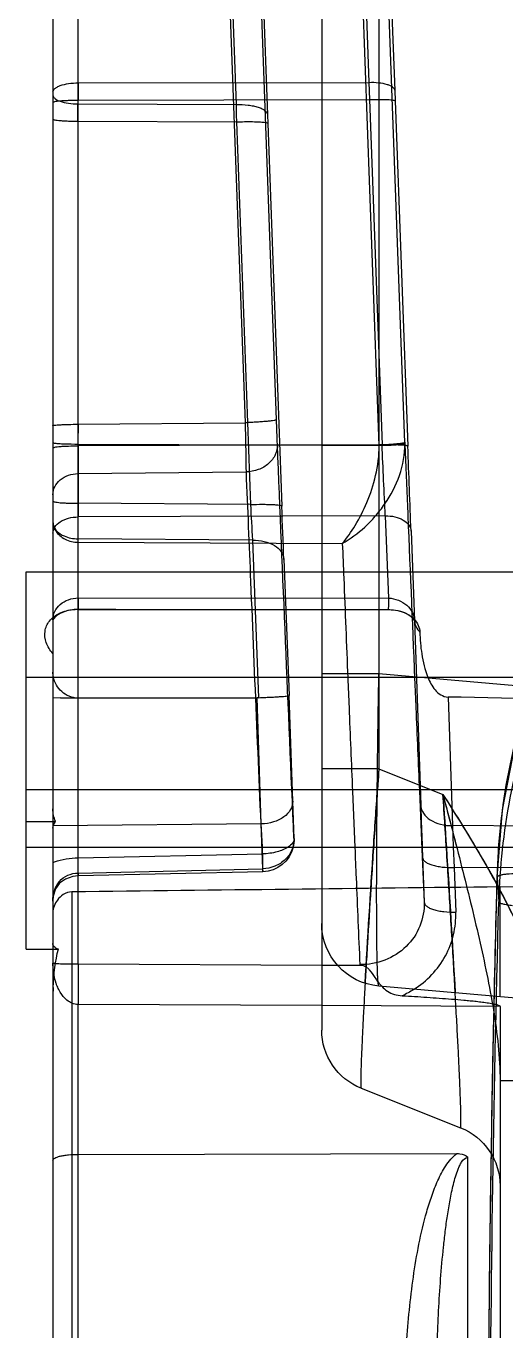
# Model space of a CAD drawing. Header units: millimetres. Extents: x 29875 to 31218, y -21313 to -20364.
# Drawn here: x 30156.49 to 30164.15, y -20663.29 to -20642.47 of the extents above; entities that cross this region are included whole.
import ezdxf

# ---------------------------------------------------------------- set-up
doc = ezdxf.new("R2010")
doc.units = ezdxf.units.MM
doc.header["$LTSCALE"] = 8
doc.layers.add('Cav-cor', color=30, linetype='Continuous')
doc.layers.add('WT', color=4, linetype='Continuous')

# ---------------------------------------------------------------- blocks, each defined once
blk = doc.blocks.new('20160903.150404')
at = {"layer": 'Cav-cor', "color": 241}
for p, q in [((5.5, 81.243), (5.5, 44.8)), ((6.222, 54.535), (6.836, 71.275)), ((7.282, 69.733), (6.723, 54.488)), ((4.173, 54.175), (4.69, 68.268)), ((4.583, 54.125), (5.101, 68.23)), ((9.792, 67.603), (9.792, 16.469)), ((4.587, 66.968), (4.587, 48.965)), ((9.391, 47.304), (9.391, 66.495)), ((4.874, 63.329), (4.745, 59.918)), ((7.008, 63.298), (6.867, 59.563)), ((4.463, 63.199), (4.334, 59.788)), ((6.507, 63.136), (6.366, 59.401)), ((4.334, 59.788), (4.328, 59.623)), ((4.334, 59.788), (4.334, 59.788)), ((4.745, 59.918), (4.739, 59.643)), ((9.388, 59.909), (4.745, 59.918)), ((9.388, 59.909), (9.388, 59.634)), ((4.328, 59.623), (4.125, 54.116)), ((4.328, 59.623), (4.328, 59.623)), ((4.739, 59.643), (4.537, 54.136)), ((9.388, 59.634), (4.739, 59.643)), ((9.391, 59.573), (6.867, 59.563)), ((6.366, 59.4), (6.361, 59.263)), ((6.366, 59.401), (6.366, 59.4)), ((6.361, 59.263), (6.137, 53.158)), ((6.361, 59.263), (6.361, 59.263)), ((6.862, 59.288), (6.637, 53.183)), ((9.391, 59.298), (6.862, 59.288)), ((9.391, 54.463), (6.723, 54.488)), ((4.537, 54.136), (9.388, 54.119)), ((5.5, 54.129), (4.583, 54.125)), ((6.173, 54.133), (5.5, 54.129)), ((9.388, 54.148), (6.173, 54.133)), ((4.125, 54.116), (4.125, 54.116)), ((9.391, 53.677), (6.708, 53.702)), ((6.137, 53.158), (6.137, 53.158)), ((6.637, 53.183), (9.391, 53.203)), ((4.485, 53.002), (4.434, 51.69)), ((4.485, 53.002), (9.388, 52.985)), ((4.074, 52.757), (4.018, 51.327)), ((9.388, 52.58), (5.171, 52.56)), ((6.605, 52.616), (6.507, 50.101)), ((6.605, 52.616), (9.391, 52.636)), ((9.388, 51.483), (9.388, 52.58)), ((6.105, 52.309), (6.019, 50.135)), ((10.22, 52.111), (-4.998, 52.111)), ((10.22, 46.088), (10.22, 52.111)), ((9.388, 51.692), (4.434, 51.69)), ((5.5, 51.508), (4.438, 51.507)), ((9.392, 51.509), (5.5, 51.508)), ((9.388, 50.416), (9.388, 51.483)), ((9.392, 51.509), (9.393, 51.512)), ((4.018, 51.325), (3.919, 48.386)), ((10.22, 50.428), (-4.998, 50.428)), ((0.913, 50.161), (4.587, 50.482)), ((4.587, 50.482), (5.5, 50.482)), ((9.388, 48.611), (9.388, 50.416)), ((3.483, 50.112), (3.414, 48.06)), ((5.963, 48.449), (6.019, 50.135)), ((6.019, 50.135), (6.019, 50.135)), ((6.464, 48.087), (6.531, 50.101)), ((9.671, 50.099), (6.531, 50.101)), ((9.671, 50.099), (9.792, 50.094)), ((4.587, 48.965), (3.565, 48.559)), ((4.587, 48.965), (5.5, 48.965)), ((4.587, 48.965), (4.61, 48.634)), ((10.22, 48.636), (-4.998, 48.636)), ((3.941, 48.616), (3.901, 47.686)), ((5.008, 48.611), (4.971, 47.71)), ((9.388, 47.71), (9.388, 48.611)), ((5.942, 47.854), (5.963, 48.451)), ((6.448, 47.72), (6.464, 48.087)), ((6.464, 48.087), (9.792, 48.056)), ((10.22, 48.128), (9.751, 48.128)), ((-4.084, 48.025), (3.414, 48.06)), ((3.414, 48.06), (3.399, 47.72)), ((10.22, 47.718), (-4.998, 47.718)), ((3.399, 47.72), (3.385, 47.392)), ((3.901, 47.686), (3.865, 46.841)), ((3.896, 47.72), (3.89, 47.552)), ((5.942, 47.854), (5.942, 47.853)), ((6.443, 47.609), (6.448, 47.72)), ((9.388, 47.233), (9.388, 47.71)), ((3.89, 47.552), (3.865, 46.841)), ((9.391, 47.549), (6.443, 47.609)), ((-4.084, 47.357), (3.385, 47.392)), ((3.385, 47.392), (3.36, 46.681)), ((6.44, 47.325), (9.388, 47.257)), ((9.391, 47.304), (6.443, 47.373)), ((2.652, 45.332), (2.652, 47.084)), ((2.698, 47.232), (2.673, 46.843)), ((2.698, 47.235), (2.698, 47.232)), ((9.388, 45.848), (9.388, 47.233)), ((9.489, 47.004), (9.489, 36.331)), ((10.22, 46.088), (9.705, 46.088)), ((4.838, 45.828), (4.892, 45.844)), ((4.838, 45.828), (5.5, 45.831)), ((5.5, 45.831), (9.388, 45.848)), ((0.913, 45.18), (4.587, 45.501)), ((4.807, 45.54), (4.81, 45.501)), ((2.652, 45.177), (5.5, 45.19)), ((2.652, 45.177), (2.652, 16.698)), ((5.5, 45.19), (9.388, 45.207)), ((9.388, 26.261), (9.388, 45.207)), ((1.739, 43.988), (2.652, 43.988)), ((4.869, 43.87), (3.283, 43.241)), ((3.166, 26.419), (3.166, 42.77)), ((9.388, 42.816), (3.342, 42.829))]:
    blk.add_line(p, q, dxfattribs=at)
for points in [[(4.018, 51.327), (4.02, 51.334), (4.04, 51.364), (4.092, 51.41), (4.171, 51.454), (4.25, 51.482)], [(9.392, 51.509), (9.452, 51.506), (9.572, 51.485), (9.675, 51.447), (9.747, 51.4), (9.783, 51.361), (9.792, 51.344), (9.792, 51.344)], [(2.698, 47.235), (2.614, 48.313), (2.375, 49.541), (2.053, 50.553)], [(9.388, 47.257), (9.475, 47.247), (9.591, 47.207), (9.684, 47.141), (9.749, 47.052), (9.786, 46.937), (9.792, 46.86)], [(2.808, 28.27), (2.83, 30.459), (2.845, 32.89), (2.851, 35.494), (2.842, 38.277), (2.815, 41.211), (2.766, 44.27), (2.698, 47.235)]]:
    blk.add_lwpolyline(points, dxfattribs=at)
for centre, radius, start, end in [((97.799, 57.732), 90.95, 178.84628, 179.01947), ((-129.151, 59.435), 138.543, 359.94317, 0.05683), ((-106.095, 58.642), 112.392, 357.70549, 357.90595), ((5.389, 54.132), 1.217, 177.9389, 178.7928), ((-299.339, 67.365), 304.163, 357.29354, 357.50733), ((-2805.104, 169.276), 2813.668, 357.526666, 357.654835), ((-624.627, 53.363), 634.015, 359.929165, 0.070903), ((-628.882, 77.384), 633.434, 357.771722, 357.894877), ((-392.553, 67.815), 398.959, 357.77233, 357.89455), ((229.918, 40.23), 223.656, 176.67978, 176.82527), ((-98.425, 52.919), 107.816, 359.8494, 0.1506), ((9.484, 52.926), 0.31, 327.9588, 333.481), ((9.394, 50.781), 0.731, 85.4687, 90.1093), ((9.396, 50.794), 0.718, 77.8503, 85.5303), ((131.885, 14.623), 132.732, 165.18631, 165.56179), ((411.109, 21.533), 408.44, 176.20594, 176.32424), ((-337.053, 25.044), 342.477, 3.79536, 3.94971), ((18.581, 38.43), 18.102, 149.128, 150.9983), ((297.281, 28.687), 294.387, 176.29359, 176.7468), ((-241.905, 31.306), 247.123, 3.3021, 3.80702), ((6.456, 47.835), 0.514, 178.082, 193.379), ((6.452, 47.835), 0.51, 193.4306, 268.6673), ((9.408, 46.47), 1.074, 69.0426, 70.5402), ((15.762, 40.011), 14.869, 151.0601, 151.2589), ((-412.274, 35.889), 415.091, 0.18148, 1.51224), ((4.5, 46.497), 1, 274.9999, 359.9992), ((8.73, 45.865), 1.062, 353.0484, 0.0188), ((8.781, 45.859), 1.011, 349.7896, 353.0338), ((4.856, 46.753), 1.546, 237.7844, 245.4469), ((4.5, 44.8), 1, 291.6347, 0), ((3.652, 42.312), 1, 111.6349, 180.0005)]:
    blk.add_arc(centre, radius, start, end, dxfattribs=at)
for centre, major_axis, ratio, start_param, end_param in [((-320.878, 49.051), (350.641, 2.072), 0.006423, 5.868154, 5.893521), ((6.542, 50.495), (0.51, 0.02), 0.772388, 4.614052, 4.662101), ((9.384, 48.019), (0.408, 0), 0.60647, 0, 0.454537), ((-289.549, 49.051), (350.641, -0.344), 0.008672, 5.66312, 5.697508), ((294.853, 49.051), (350.641, 0.344), 0.008672, 3.72727, 3.761658), ((9.282, 45.316), (0, 1.383), 0.368692, 4.830211, 5.304271)]:
    blk.add_ellipse(centre, major_axis=major_axis, ratio=ratio, start_param=start_param, end_param=end_param, dxfattribs=at)
for points, knots in [([(4.745, 59.918), (4.693, 59.92), (4.596, 59.917), (4.482, 59.897), (4.408, 59.868), (4.361, 59.842), (4.335, 59.809), (4.334, 59.788)], [0, 0, 0, 0, 0.342892, 0.640651, 0.761559, 0.860711, 1, 1, 1, 1]), ([(9.792, 59.764), (9.792, 59.785), (9.767, 59.818), (9.722, 59.846), (9.649, 59.877), (9.536, 59.902), (9.439, 59.909), (9.388, 59.909)], [0, 0, 0, 0, 0.139338, 0.238446, 0.359288, 0.656948, 1, 1, 1, 1]), ([(4.739, 59.643), (4.687, 59.645), (4.611, 59.647), (4.514, 59.646), (4.453, 59.644), (4.403, 59.641), (4.363, 59.636), (4.342, 59.632), (4.328, 59.627), (4.328, 59.623)], [0, 0, 0, 0, 0.378182, 0.54945, 0.69973, 0.82345, 0.916222, 0.97475, 1, 1, 1, 1]), ([(6.867, 59.563), (6.804, 59.565), (6.711, 59.561), (6.593, 59.543), (6.518, 59.524), (6.456, 59.5), (6.408, 59.471), (6.376, 59.439), (6.367, 59.413), (6.366, 59.401)], [0, 0, 0, 0, 0.342661, 0.499118, 0.639065, 0.759109, 0.857629, 0.935723, 1, 1, 1, 1]), ([(9.792, 59.599), (9.792, 59.602), (9.779, 59.608), (9.758, 59.613), (9.719, 59.619), (9.67, 59.624), (9.61, 59.628), (9.514, 59.633), (9.439, 59.634), (9.388, 59.634)], [0, 0, 0, 0, 0.025211, 0.083551, 0.176038, 0.299463, 0.449531, 0.620781, 1, 1, 1, 1]), ([(9.675, 59.616), (9.633, 59.601), (9.539, 59.58), (9.443, 59.573), (9.391, 59.573)], [0, 0, 0, 0, 0.464172, 1, 1, 1, 1]), ([(9.762, 59.663), (9.756, 59.658), (9.73, 59.638), (9.699, 59.625), (9.675, 59.616)], [0, 0, 0, 0, 0.213428, 1, 1, 1, 1]), ([(9.792, 59.718), (9.792, 59.713), (9.789, 59.692), (9.774, 59.674), (9.762, 59.663)], [0, 0, 0, 0, 0.221003, 1, 1, 1, 1]), ([(9.792, 59.333), (9.792, 59.33), (9.779, 59.323), (9.758, 59.319), (9.72, 59.313), (9.672, 59.308), (9.611, 59.304), (9.517, 59.299), (9.442, 59.298), (9.391, 59.298)], [0, 0, 0, 0, 0.02525, 0.083494, 0.175813, 0.299053, 0.448979, 0.620201, 1, 1, 1, 1]), ([(6.399, 59.278), (6.39, 59.276), (6.378, 59.274), (6.362, 59.267), (6.361, 59.263)], [0, 0, 0, 0, 0.697583, 1, 1, 1, 1]), ([(6.507, 59.288), (6.497, 59.287), (6.46, 59.285), (6.424, 59.282), (6.399, 59.278)], [0, 0, 0, 0, 0.303094, 1, 1, 1, 1]), ([(6.862, 59.288), (6.829, 59.289), (6.711, 59.292), (6.593, 59.292), (6.507, 59.288)], [0, 0, 0, 0, 0.276294, 1, 1, 1, 1]), ([(6.222, 54.535), (6.222, 54.534), (6.226, 54.531), (6.233, 54.529), (6.245, 54.526), (6.27, 54.521), (6.311, 54.515), (6.373, 54.509), (6.448, 54.503), (6.533, 54.497), (6.626, 54.492), (6.69, 54.489), (6.723, 54.488)], [0, 0, 0, 0, 0.007471, 0.022989, 0.047382, 0.080678, 0.173056, 0.29666, 0.447116, 0.618949, 0.80594, 1, 1, 1, 1]), ([(6.723, 54.488), (6.721, 54.412), (6.715, 54.15), (6.71, 53.887), (6.708, 53.702)], [0, 0, 0, 0, 0.292486, 1, 1, 1, 1]), ([(9.391, 54.463), (9.391, 54.386), (9.392, 54.124), (9.392, 53.862), (9.391, 53.677)], [0, 0, 0, 0, 0.292452, 1, 1, 1, 1]), ([(9.792, 54.44), (9.792, 54.441), (9.789, 54.443), (9.779, 54.446), (9.757, 54.45), (9.721, 54.453), (9.671, 54.456), (9.612, 54.459), (9.517, 54.462), (9.442, 54.463), (9.391, 54.463)], [0, 0, 0, 0, 0.007244, 0.022508, 0.079763, 0.171904, 0.29544, 0.445993, 0.618077, 1, 1, 1, 1]), ([(4.173, 54.175), (4.159, 53.845), (4.107, 52.585), (4.055, 51.326), (4.016, 50.397)], [0, 0, 0, 0, 0.262482, 1, 1, 1, 1]), ([(4.537, 54.136), (4.484, 54.138), (4.408, 54.14), (4.312, 54.139), (4.25, 54.137), (4.2, 54.134), (4.161, 54.13), (4.139, 54.125), (4.125, 54.12), (4.125, 54.116)], [0, 0, 0, 0, 0.378182, 0.54945, 0.69973, 0.82345, 0.916222, 0.97475, 1, 1, 1, 1]), ([(5.171, 52.56), (5.042, 52.634), (4.858, 52.772), (4.64, 52.995), (4.435, 53.259), (4.234, 53.64), (4.168, 53.985), (4.172, 54.157)], [0, 0, 0, 0, 0.226524, 0.348713, 0.475434, 0.737001, 1, 1, 1, 1]), ([(4.584, 54.131), (4.532, 54.13), (4.456, 54.129), (4.36, 54.133), (4.298, 54.138), (4.247, 54.143), (4.213, 54.146), (4.192, 54.15), (4.182, 54.152), (4.176, 54.154), (4.172, 54.156), (4.172, 54.157)], [0, 0, 0, 0, 0.377108, 0.548278, 0.698882, 0.823166, 0.916616, 0.950577, 0.975703, 0.991975, 1, 1, 1, 1]), ([(4.584, 54.138), (4.532, 54.14), (4.455, 54.143), (4.359, 54.149), (4.297, 54.154), (4.247, 54.16), (4.212, 54.164), (4.192, 54.168), (4.182, 54.17), (4.176, 54.172), (4.173, 54.174), (4.173, 54.175)], [0, 0, 0, 0, 0.37919, 0.551074, 0.701933, 0.82609, 0.918991, 0.952484, 0.977013, 0.992588, 1, 1, 1, 1]), ([(5.171, 52.56), (5.095, 52.651), (4.949, 52.861), (4.764, 53.224), (4.622, 53.651), (4.581, 53.964), (4.584, 54.125)], [0, 0, 0, 0, 0.208995, 0.449584, 0.716146, 1, 1, 1, 1]), ([(6.207, 54.142), (6.205, 54.086), (6.23, 53.969), (6.344, 53.825), (6.511, 53.729), (6.641, 53.704), (6.708, 53.702)], [0, 0, 0, 0, 0.22755, 0.469026, 0.728632, 1, 1, 1, 1]), ([(9.761, 54.162), (9.741, 54.159), (9.691, 54.155), (9.567, 54.149), (9.463, 54.148), (9.388, 54.148)], [0, 0, 0, 0, 0.163575, 0.398562, 1, 1, 1, 1]), ([(9.792, 54.171), (9.792, 54.17), (9.789, 54.168), (9.779, 54.165), (9.769, 54.163), (9.761, 54.162)], [0, 0, 0, 0, 0.090839, 0.282224, 1, 1, 1, 1]), ([(9.388, 54.119), (9.388, 54.017), (9.388, 53.639), (9.388, 53.261), (9.388, 52.985)], [0, 0, 0, 0, 0.270809, 1, 1, 1, 1]), ([(9.792, 54.084), (9.792, 54.088), (9.779, 54.094), (9.758, 54.099), (9.719, 54.105), (9.67, 54.11), (9.61, 54.114), (9.514, 54.118), (9.439, 54.119), (9.388, 54.119)], [0, 0, 0, 0, 0.025211, 0.083551, 0.176038, 0.299463, 0.449531, 0.620781, 1, 1, 1, 1]), ([(6.708, 53.702), (6.684, 53.119), (6.597, 51.009), (6.509, 48.9), (6.443, 47.373)], [0, 0, 0, 0, 0.276268, 1, 1, 1, 1]), ([(9.792, 53.34), (9.792, 53.383), (9.77, 53.474), (9.678, 53.585), (9.546, 53.658), (9.443, 53.676), (9.391, 53.677)], [0, 0, 0, 0, 0.227891, 0.469204, 0.728463, 1, 1, 1, 1]), ([(6.637, 53.183), (6.573, 53.186), (6.481, 53.187), (6.363, 53.186), (6.288, 53.184), (6.227, 53.18), (6.18, 53.174), (6.154, 53.169), (6.137, 53.162), (6.137, 53.158)], [0, 0, 0, 0, 0.380074, 0.551315, 0.701211, 0.824394, 0.916649, 0.97483, 1, 1, 1, 1]), ([(9.792, 53.238), (9.792, 53.234), (9.779, 53.228), (9.758, 53.223), (9.72, 53.217), (9.672, 53.212), (9.611, 53.208), (9.517, 53.204), (9.442, 53.203), (9.391, 53.203)], [0, 0, 0, 0, 0.02525, 0.083494, 0.175813, 0.299053, 0.448979, 0.620201, 1, 1, 1, 1]), ([(4.485, 53.002), (4.433, 53.004), (4.333, 52.995), (4.201, 52.946), (4.104, 52.866), (4.075, 52.791), (4.074, 52.757)], [0, 0, 0, 0, 0.297753, 0.569714, 0.801385, 1, 1, 1, 1]), ([(9.792, 52.724), (9.792, 52.758), (9.766, 52.834), (9.671, 52.918), (9.54, 52.972), (9.44, 52.985), (9.388, 52.985)], [0, 0, 0, 0, 0.198462, 0.430208, 0.702319, 1, 1, 1, 1]), ([(9.792, 52.898), (9.792, 52.863), (9.767, 52.787), (9.709, 52.736), (9.675, 52.714)], [0, 0, 0, 0, 0.461653, 1, 1, 1, 1]), ([(9.792, 52.916), (9.792, 52.905), (9.789, 52.861), (9.776, 52.818), (9.761, 52.788)], [0, 0, 0, 0, 0.247217, 1, 1, 1, 1]), ([(9.747, 52.762), (9.711, 52.706), (9.6, 52.611), (9.46, 52.58), (9.388, 52.58)], [0, 0, 0, 0, 0.47938, 1, 1, 1, 1]), ([(9.675, 52.714), (9.656, 52.701), (9.568, 52.655), (9.467, 52.637), (9.391, 52.636)], [0, 0, 0, 0, 0.231919, 1, 1, 1, 1]), ([(5.171, 52.56), (5.163, 52.376), (5.134, 51.661), (5.105, 50.947), (5.083, 50.416)], [0, 0, 0, 0, 0.256915, 1, 1, 1, 1]), ([(6.605, 52.616), (6.542, 52.617), (6.42, 52.604), (6.258, 52.542), (6.141, 52.443), (6.106, 52.351), (6.105, 52.309)], [0, 0, 0, 0, 0.298003, 0.569459, 0.800904, 1, 1, 1, 1]), ([(4.434, 51.69), (4.38, 51.688), (4.274, 51.666), (4.138, 51.585), (4.045, 51.467), (4.02, 51.373), (4.018, 51.327)], [0, 0, 0, 0, 0.269389, 0.52865, 0.771424, 1, 1, 1, 1]), ([(4.434, 51.69), (4.434, 51.665), (4.434, 51.629), (4.435, 51.584), (4.436, 51.558), (4.436, 51.537), (4.437, 51.523), (4.437, 51.515), (4.438, 51.511), (4.437, 51.508), (4.438, 51.507)], [0, 0, 0, 0, 0.418529, 0.590332, 0.733886, 0.847735, 0.930538, 0.960009, 0.981437, 1, 1, 1, 1]), ([(9.388, 51.692), (9.388, 51.666), (9.388, 51.63), (9.389, 51.585), (9.39, 51.559), (9.39, 51.538), (9.391, 51.524), (9.391, 51.516), (9.391, 51.512), (9.392, 51.51), (9.392, 51.509), (9.392, 51.509)], [0, 0, 0, 0, 0.420669, 0.593306, 0.737231, 0.850914, 0.933138, 0.962091, 0.982852, 0.995434, 1, 1, 1, 1]), ([(9.792, 51.344), (9.792, 51.389), (9.771, 51.482), (9.68, 51.598), (9.546, 51.675), (9.441, 51.692), (9.388, 51.692)], [0, 0, 0, 0, 0.229275, 0.469976, 0.728221, 1, 1, 1, 1]), ([(4.25, 51.482), (4.205, 51.47), (4.122, 51.436), (4.019, 51.359), (3.951, 51.26), (3.934, 51.183), (3.934, 51.146)], [0, 0, 0, 0, 0.28402, 0.539272, 0.773002, 1, 1, 1, 1]), ([(4.438, 51.507), (4.422, 51.507), (4.359, 51.505), (4.296, 51.495), (4.25, 51.482)], [0, 0, 0, 0, 0.25438, 1, 1, 1, 1]), ([(9.693, 51.446), (9.682, 51.451), (9.635, 51.473), (9.585, 51.488), (9.547, 51.496)], [0, 0, 0, 0, 0.24072, 1, 1, 1, 1]), ([(9.792, 50.806), (9.838, 50.857), (9.91, 50.968), (9.931, 51.132), (9.897, 51.249), (9.832, 51.357), (9.752, 51.416), (9.693, 51.446)], [0, 0, 0, 0, 0.268311, 0.508312, 0.624365, 0.742578, 1, 1, 1, 1]), ([(4.018, 51.325), (4.016, 51.293), (3.999, 51.226), (3.958, 51.171), (3.934, 51.146)], [0, 0, 0, 0, 0.480366, 1, 1, 1, 1]), ([(3.934, 51.146), (3.931, 51.031), (3.909, 50.787), (3.855, 50.547), (3.806, 50.428)], [0, 0, 0, 0, 0.473511, 1, 1, 1, 1]), ([(2.698, 47.232), (2.683, 47.796), (2.562, 48.92), (2.252, 50.008), (2.052, 50.532)], [0, 0, 0, 0, 0.501596, 1, 1, 1, 1]), ([(3.806, 50.428), (3.792, 50.392), (3.759, 50.322), (3.694, 50.224), (3.605, 50.141), (3.524, 50.113), (3.483, 50.112)], [0, 0, 0, 0, 0.240714, 0.487461, 0.740734, 1, 1, 1, 1]), ([(4.016, 50.397), (4.01, 50.244), (3.985, 49.65), (3.96, 49.057), (3.941, 48.616)], [0, 0, 0, 0, 0.257655, 1, 1, 1, 1]), ([(4.587, 45.501), (4.59, 45.501), (4.593, 45.513), (4.596, 45.529), (4.599, 45.56), (4.603, 45.602), (4.606, 45.655), (4.609, 45.721), (4.611, 45.797), (4.615, 45.922), (4.618, 46.104), (4.621, 46.355), (4.622, 46.645), (4.623, 46.972), (4.622, 47.333), (4.62, 47.872), (4.614, 48.601), (4.603, 49.523), (4.593, 50.158), (4.587, 50.482)], [0, 0, 0, 0, 0.001518, 0.005263, 0.01135, 0.01979, 0.030577, 0.043688, 0.059089, 0.076749, 0.118688, 0.169098, 0.227517, 0.293373, 0.366042, 0.444816, 0.617596, 0.805054, 1, 1, 1, 1]), ([(5.083, 50.416), (5.077, 50.261), (5.052, 49.659), (5.027, 49.058), (5.008, 48.611)], [0, 0, 0, 0, 0.256984, 1, 1, 1, 1]), ([(9.391, 50.094), (9.439, 50.095), (9.534, 50.115), (9.69, 50.215), (9.765, 50.341), (9.783, 50.427)], [0, 0, 0, 0, 0.260974, 0.517372, 1, 1, 1, 1]), ([(2.047, 50.1), (2.24, 49.583), (2.54, 48.508), (2.658, 47.4), (2.673, 46.843)], [0, 0, 0, 0, 0.498361, 1, 1, 1, 1]), ([(6.507, 50.101), (6.469, 50.103), (6.398, 50.106), (6.298, 50.111), (6.213, 50.115), (6.143, 50.12), (6.091, 50.124), (6.056, 50.128), (6.037, 50.13), (6.027, 50.132), (6.023, 50.133), (6.019, 50.135), (6.019, 50.135)], [0, 0, 0, 0, 0.228951, 0.436841, 0.612941, 0.754824, 0.86293, 0.938786, 0.965103, 0.983906, 0.995368, 1, 1, 1, 1]), ([(4.587, 48.965), (4.61, 48.641), (4.654, 48.004), (4.715, 47.076), (4.761, 46.338), (4.793, 45.789), (4.815, 45.417), (4.833, 45.078), (4.848, 44.775), (4.86, 44.513), (4.868, 44.32), (4.873, 44.189), (4.875, 44.107), (4.876, 44.038), (4.876, 43.98), (4.876, 43.935), (4.875, 43.902), (4.873, 43.883), (4.871, 43.874), (4.87, 43.871), (4.869, 43.87)], [0, 0, 0, 0, 0.190805, 0.375163, 0.546615, 0.625468, 0.698661, 0.76541, 0.824983, 0.876687, 0.919929, 0.938208, 0.954187, 0.967824, 0.979081, 0.987923, 0.994336, 0.998329, 0.999434, 1, 1, 1, 1]), ([(3.565, 48.559), (3.342, 48.209), (2.902, 47.503), (2.312, 46.403), (1.868, 45.235), (1.739, 44.403), (1.739, 43.988)], [0, 0, 0, 0, 0.250135, 0.500253, 0.750277, 1, 1, 1, 1]), ([(3.565, 48.559), (3.463, 48.175), (3.264, 47.41), (2.982, 46.267), (2.781, 45.316), (2.675, 44.557), (2.652, 44.177), (2.652, 43.988)], [0, 0, 0, 0, 0.255132, 0.507889, 0.75618, 0.878562, 1, 1, 1, 1]), ([(3.283, 43.241), (3.281, 43.241), (3.278, 43.254), (3.277, 43.269), (3.276, 43.304), (3.276, 43.35), (3.276, 43.41), (3.278, 43.484), (3.28, 43.571), (3.285, 43.711), (3.293, 43.917), (3.305, 44.198), (3.321, 44.521), (3.34, 44.881), (3.362, 45.273), (3.394, 45.849), (3.44, 46.615), (3.5, 47.573), (3.543, 48.227), (3.565, 48.559)], [0, 0, 0, 0, 0.001185, 0.004809, 0.011, 0.019761, 0.031073, 0.044902, 0.061199, 0.079907, 0.124259, 0.177287, 0.238207, 0.306163, 0.38027, 0.459632, 0.630678, 0.812756, 1, 1, 1, 1]), ([(3.919, 48.386), (3.917, 48.341), (3.883, 48.246), (3.765, 48.14), (3.601, 48.073), (3.478, 48.059), (3.414, 48.06)], [0, 0, 0, 0, 0.205024, 0.438541, 0.707543, 1, 1, 1, 1]), ([(3.919, 48.386), (3.917, 48.335), (3.91, 48.113), (3.902, 47.891), (3.896, 47.72)], [0, 0, 0, 0, 0.229563, 1, 1, 1, 1]), ([(5.963, 48.449), (5.961, 48.403), (5.99, 48.302), (6.106, 48.186), (6.271, 48.109), (6.398, 48.089), (6.464, 48.087)], [0, 0, 0, 0, 0.204365, 0.438039, 0.707714, 1, 1, 1, 1]), ([(4.971, 47.71), (4.964, 47.549), (4.938, 46.927), (4.911, 46.305), (4.892, 45.844)], [0, 0, 0, 0, 0.259761, 1, 1, 1, 1]), ([(5.942, 47.854), (5.94, 47.793), (5.964, 47.667), (6.076, 47.508), (6.244, 47.401), (6.376, 47.375), (6.443, 47.373)], [0, 0, 0, 0, 0.238366, 0.483828, 0.738781, 1, 1, 1, 1]), ([(5.942, 47.853), (5.941, 47.828), (5.963, 47.772), (6.007, 47.735), (6.034, 47.718)], [0, 0, 0, 0, 0.436437, 1, 1, 1, 1]), ([(6.034, 47.718), (6.087, 47.682), (6.223, 47.631), (6.365, 47.612), (6.443, 47.609)], [0, 0, 0, 0, 0.453437, 1, 1, 1, 1]), ([(3.89, 47.552), (3.889, 47.54), (3.88, 47.514), (3.848, 47.482), (3.799, 47.454), (3.736, 47.43), (3.661, 47.412), (3.542, 47.394), (3.449, 47.39), (3.385, 47.392)], [0, 0, 0, 0, 0.063462, 0.141223, 0.239786, 0.360088, 0.500376, 0.657149, 1, 1, 1, 1]), ([(6.44, 47.325), (6.44, 47.325), (6.44, 47.328), (6.439, 47.331), (6.44, 47.337), (6.439, 47.346), (6.439, 47.356), (6.439, 47.376), (6.44, 47.405), (6.44, 47.446), (6.441, 47.495), (6.441, 47.55), (6.442, 47.589), (6.443, 47.609)], [0, 0, 0, 0, 0.004449, 0.017491, 0.039129, 0.069272, 0.107715, 0.154249, 0.270739, 0.416626, 0.589215, 0.785205, 1, 1, 1, 1]), ([(9.388, 47.257), (9.388, 47.257), (9.388, 47.259), (9.387, 47.262), (9.388, 47.269), (9.387, 47.278), (9.387, 47.289), (9.387, 47.309), (9.388, 47.339), (9.388, 47.381), (9.389, 47.431), (9.39, 47.488), (9.391, 47.528), (9.391, 47.549)], [0, 0, 0, 0, 0.004512, 0.017621, 0.039278, 0.069382, 0.107822, 0.15445, 0.271182, 0.41729, 0.590275, 0.786103, 1, 1, 1, 1]), ([(2.188, 47.316), (2.253, 47.309), (2.372, 47.295), (2.514, 47.29), (2.606, 47.278), (2.654, 47.265), (2.684, 47.255), (2.698, 47.241), (2.698, 47.235)], [0, 0, 0, 0, 0.372786, 0.68921, 0.811627, 0.904946, 0.96649, 1, 1, 1, 1]), ([(6.443, 47.373), (6.443, 47.366), (6.443, 47.354), (6.442, 47.34), (6.441, 47.333), (6.441, 47.328), (6.44, 47.327), (6.44, 47.325), (6.44, 47.325)], [0, 0, 0, 0, 0.431347, 0.744894, 0.856053, 0.935811, 0.983699, 1, 1, 1, 1]), ([(9.391, 47.304), (9.391, 47.298), (9.39, 47.286), (9.39, 47.272), (9.389, 47.264), (9.389, 47.26), (9.388, 47.258), (9.388, 47.257), (9.388, 47.257)], [0, 0, 0, 0, 0.430741, 0.743783, 0.854802, 0.93477, 0.983195, 1, 1, 1, 1]), ([(9.792, 46.858), (9.792, 46.913), (9.778, 47.025), (9.698, 47.177), (9.559, 47.279), (9.447, 47.303), (9.391, 47.304)], [0, 0, 0, 0, 0.248166, 0.499445, 0.748699, 1, 1, 1, 1]), ([(2.807, 28.275), (2.826, 29.799), (2.851, 32.89), (2.853, 37.596), (2.807, 42.391), (2.741, 45.619), (2.698, 47.232)], [0, 0, 0, 0, 0.241165, 0.489186, 0.744559, 1, 1, 1, 1]), ([(2.673, 46.843), (2.672, 46.84), (2.666, 46.834), (2.645, 46.822), (2.602, 46.81), (2.534, 46.797), (2.481, 46.791), (2.452, 46.788)], [0, 0, 0, 0, 0.041129, 0.10486, 0.310492, 0.615411, 1, 1, 1, 1]), ([(3.865, 46.841), (3.864, 46.829), (3.855, 46.803), (3.822, 46.771), (3.774, 46.743), (3.711, 46.719), (3.635, 46.7), (3.517, 46.682), (3.424, 46.679), (3.36, 46.681)], [0, 0, 0, 0, 0.063462, 0.141223, 0.239786, 0.360088, 0.500376, 0.657149, 1, 1, 1, 1]), ([(3.865, 46.841), (3.86, 46.711), (3.907, 46.446), (4.135, 46.11), (4.482, 45.89), (4.756, 45.842), (4.892, 45.844)], [0, 0, 0, 0, 0.244171, 0.491346, 0.743679, 1, 1, 1, 1]), ([(9.489, 47.004), (9.537, 47.004), (9.629, 46.972), (9.722, 46.881), (9.778, 46.781), (9.792, 46.71), (9.792, 46.676)], [0, 0, 0, 0, 0.300146, 0.562183, 0.792903, 1, 1, 1, 1]), ([(4.032, 45.446), (3.926, 45.512), (3.732, 45.671), (3.512, 45.972), (3.38, 46.316), (3.355, 46.56), (3.36, 46.681)], [0, 0, 0, 0, 0.255203, 0.506196, 0.753897, 1, 1, 1, 1]), ([(9.705, 46.088), (9.718, 46.093), (9.742, 46.104), (9.771, 46.126), (9.788, 46.152), (9.792, 46.172), (9.792, 46.181)], [0, 0, 0, 0, 0.315216, 0.574757, 0.794284, 1, 1, 1, 1]), ([(4.838, 45.828), (4.818, 45.822), (4.782, 45.802), (4.753, 45.774), (4.74, 45.759)], [0, 0, 0, 0, 0.514365, 1, 1, 1, 1]), ([(9.388, 45.848), (9.386, 45.759), (9.386, 45.545), (9.386, 45.331), (9.388, 45.207)], [0, 0, 0, 0, 0.419417, 1, 1, 1, 1]), ([(9.388, 45.848), (9.472, 45.848), (9.594, 45.85), (9.715, 45.854), (9.752, 45.858)], [0, 0, 0, 0, 0.696143, 1, 1, 1, 1]), ([(9.752, 45.858), (9.758, 45.858), (9.768, 45.859), (9.781, 45.861), (9.788, 45.863), (9.792, 45.865), (9.792, 45.866)], [0, 0, 0, 0, 0.43625, 0.740285, 0.923585, 1, 1, 1, 1]), ([(4.74, 45.759), (4.706, 45.721), (4.647, 45.629), (4.583, 45.539), (4.542, 45.497)], [0, 0, 0, 0, 0.463284, 1, 1, 1, 1]), ([(9.724, 45.5), (9.73, 45.515), (9.752, 45.573), (9.767, 45.634), (9.776, 45.68)], [0, 0, 0, 0, 0.25316, 1, 1, 1, 1]), ([(4.542, 45.497), (4.515, 45.467), (4.453, 45.414), (4.379, 45.38), (4.34, 45.369)], [0, 0, 0, 0, 0.498313, 1, 1, 1, 1]), ([(9.388, 45.207), (9.422, 45.208), (9.487, 45.222), (9.59, 45.286), (9.645, 45.355), (9.674, 45.402)], [0, 0, 0, 0, 0.284436, 0.541796, 1, 1, 1, 1]), ([(9.674, 45.402), (9.679, 45.41), (9.698, 45.442), (9.713, 45.475), (9.724, 45.5)], [0, 0, 0, 0, 0.253724, 1, 1, 1, 1]), ([(9.788, 45.479), (9.789, 45.464), (9.791, 45.404), (9.791, 45.343), (9.791, 45.298)], [0, 0, 0, 0, 0.246435, 1, 1, 1, 1]), ([(4.214, 45.347), (4.148, 45.343), (4.017, 45.336), (3.819, 45.323), (3.622, 45.309), (3.425, 45.294), (3.261, 45.28), (3.13, 45.268), (3.032, 45.258), (2.95, 45.248), (2.885, 45.239), (2.836, 45.232), (2.787, 45.224), (2.747, 45.216), (2.715, 45.209), (2.691, 45.202), (2.67, 45.194), (2.652, 45.184), (2.652, 45.177)], [0, 0, 0, 0, 0.12518, 0.250357, 0.375531, 0.500699, 0.625857, 0.688431, 0.750998, 0.813555, 0.844828, 0.876093, 0.907348, 0.93858, 0.954181, 0.969757, 0.985275, 1, 1, 1, 1]), ([(3.342, 42.829), (3.326, 42.829), (3.264, 42.825), (3.2, 42.803), (3.166, 42.77)], [0, 0, 0, 0, 0.255076, 1, 1, 1, 1]), ([(3.672, 38.799), (3.672, 38.969), (3.669, 39.307), (3.657, 39.814), (3.635, 40.322), (3.603, 40.828), (3.566, 41.25), (3.528, 41.586), (3.494, 41.838), (3.452, 42.088), (3.409, 42.296), (3.364, 42.46), (3.331, 42.56), (3.297, 42.639), (3.259, 42.711), (3.208, 42.77), (3.166, 42.77)], [0, 0, 0, 0, 0.124969, 0.249943, 0.374926, 0.499921, 0.624934, 0.687453, 0.749984, 0.812533, 0.87511, 0.906426, 0.937771, 0.953472, 0.96921, 1, 1, 1, 1]), ([(4.178, 38.742), (4.178, 39.096), (4.161, 39.627), (4.104, 40.332), (4.041, 40.859), (3.953, 41.383), (3.852, 41.814), (3.747, 42.152), (3.65, 42.4), (3.527, 42.635), (3.413, 42.777), (3.342, 42.829)], [0, 0, 0, 0, 0.249931, 0.374921, 0.49992, 0.624929, 0.74995, 0.812487, 0.875037, 0.937591, 1, 1, 1, 1]), ([(9.792, 42.721), (9.792, 42.736), (9.763, 42.759), (9.722, 42.775), (9.671, 42.79), (9.611, 42.801), (9.515, 42.813), (9.439, 42.816), (9.388, 42.816)], [0, 0, 0, 0, 0.110615, 0.205371, 0.326844, 0.47216, 0.636811, 1, 1, 1, 1])]:
    blk.add_open_spline(points, degree=3, knots=knots, dxfattribs=at)
for points in [[(9.393, 51.512), (8.095, 51.51), (6.798, 51.508), (5.5, 51.508)], [(9.783, 50.427), (9.789, 50.454), (9.792, 50.481), (9.792, 50.508)], [(3.565, 48.559), (3.388, 48.281), (3.213, 48.001), (3.044, 47.718)], [(9.781, 48.224), (9.789, 48.259), (9.792, 48.295), (9.792, 48.331)], [(9.751, 48.128), (9.764, 48.159), (9.774, 48.191), (9.781, 48.224)], [(9.766, 47.483), (9.646, 47.525), (9.518, 47.546), (9.391, 47.549)], [(2.725, 47.161), (2.583, 46.902), (2.449, 46.639), (2.327, 46.37)], [(4.34, 45.369), (4.299, 45.356), (4.256, 45.35), (4.214, 45.347)]]:
    blk.add_open_spline(points, degree=3, dxfattribs=at)

msp = doc.modelspace()

# ---------------------------------------------------------------- block references
at = {"layer": 'WT', "xscale": -1}
msp.add_blockref('20160903.150404', (30166.706, -20703.29), dxfattribs=at)

doc.saveas('drawing.dxf')
